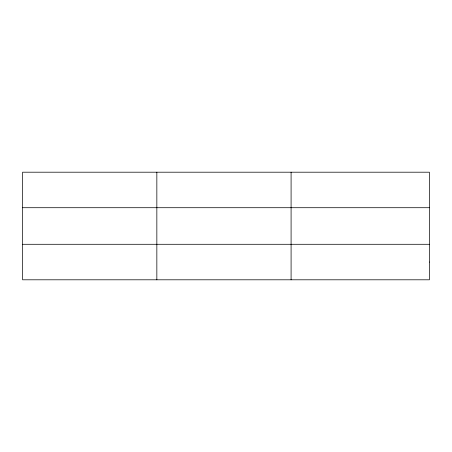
<?xml version="1.0" encoding="UTF-8"?>
<svg xmlns="http://www.w3.org/2000/svg" width="452" height="452" viewBox="0 0 452 452"><rect width="100%" height="100%" fill="white"/><g stroke="black" fill="none" stroke-linecap="round" stroke-linejoin="round"><path stroke-width="0.68" d="M156.844 172.201L156.844 279.799M291.088 172.201L291.088 279.799M22.6 207.711L429.4 207.711M22.6 244.289L429.4 244.289M429.4 262.047L429.4 279.799L22.6 279.799L22.6 172.201L429.4 172.201L429.4 262.047"/></g></svg>
